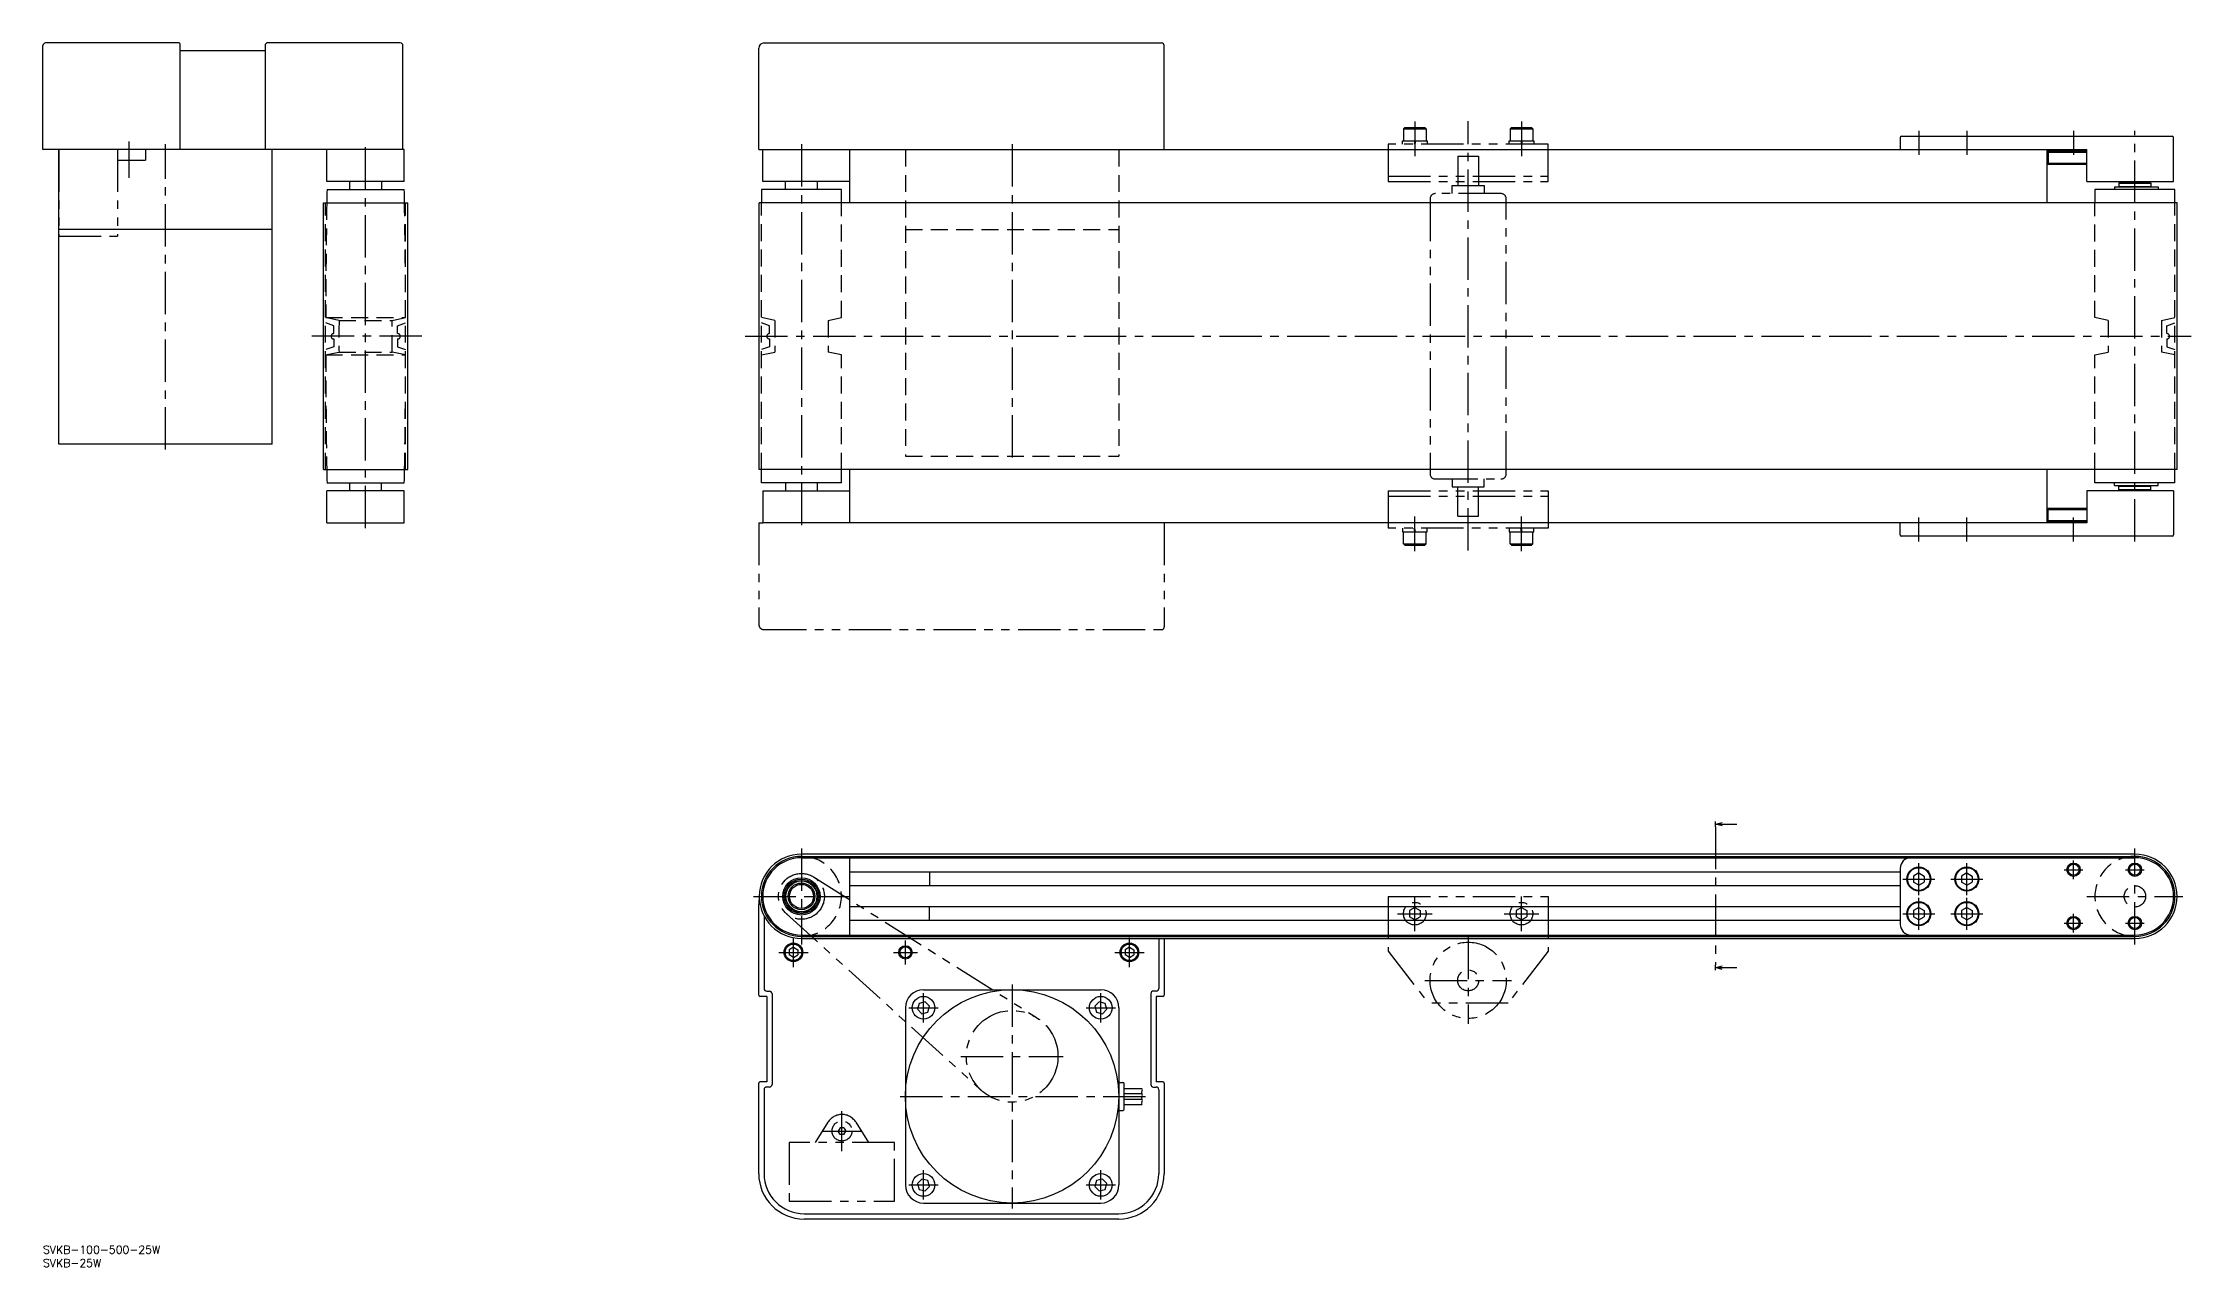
# Model space of a CAD drawing. Extents: x 0 to 1292, y -8 to 451.
# Drawn here: x 0 to 805, y -8 to 451 of the extents above; entities that cross this region are included whole.
import ezdxf

# ---------------------------------------------------------------- set-up
doc = ezdxf.new("R2010")
doc.units = 0
doc.header["$LTSCALE"] = 0.5
for name, pattern in [('CENTER', [50.8, 31.75, -6.35, 6.35, -6.35]), ('DASHED', [19.05, 12.7, -6.35]), ('PHANTOM', [63.5, 31.75, -6.35, 6.35, -6.35, 6.35, -6.35])]:
    doc.linetypes.add(name, pattern=pattern)
doc.layers.get('0').update_dxf_attribs({"linetype": 'CONTINUOUS'})
for name, color, linetype in [('MSM_CENTER', 1, 'CENTER'), ('MSM_CONTINUOUS', 7, 'CONTINUOUS'), ('MSM_DASHED', 4, 'DASHED'), ('MSM_IMAGINARY', 6, 'PHANTOM'), ('MSM_NARROW', 5, 'CONTINUOUS'), ('MSM_PART_NUMBER', 7, 'CONTINUOUS')]:
    doc.layers.add(name, color=color, linetype=linetype)
doc.styles.get("Standard").update_dxf_attribs({"font": 'txt.shx', "height": 3, "bigfont": 'bigfont.shx'})

# ---------------------------------------------------------------- blocks, each defined once
blk = doc.blocks.new('*U9')
at = {"layer": 'MSM_PART_NUMBER'}
blk.add_text('SVKB-100-500-25W', height=3, dxfattribs=at).set_placement((0, -3))
blk = doc.blocks.new('*U10')
at = {"layer": 'MSM_PART_NUMBER'}
blk.add_text('SVKB-25W', height=3, dxfattribs=at).set_placement((0, -8))

msp = doc.modelspace()

# ---------------------------------------------------------------- linework, layer by layer
msp.add_arc((134, 450), 1, 0, 90)
at = {"layer": 'MSM_CENTER'}
for p, q in [((514.4, 421.55), (514.4, 408.55)), ((534.4, 260.63), (534.4, 421.63)), ((554.4, 421.55), (554.4, 408.55)), ((32.23, 414.09), (32.23, 400.4)), ((46, 298.5), (46, 413)), ((121, 269), (121, 413)), ((284.4, 413), (284.4, 269)), ((363.4, 413), (363.4, 294)), ((703.4, 418), (703.4, 409)), ((721.4, 418), (721.4, 409)), ((761.4, 418), (761.4, 409)), ((784.4, 264), (784.4, 418)), ((142.07, 341), (99.93, 341)), ((263.34, 341), (805.45, 341)), ((514.4, 260.45), (514.4, 273.45)), ((554.4, 260.45), (554.4, 273.45)), ((703.4, 264), (703.4, 273)), ((721.4, 264), (721.4, 273)), ((761.4, 264), (761.4, 273)), ((627.18, 157.08), (627.18, 105.28)), ((284.4, 149), (284.4, 113)), ((784.4, 113), (784.4, 149)), ((697.4, 137.5), (709.4, 137.5)), ((703.4, 131.5), (703.4, 143.5)), ((715.4, 137.5), (727.4, 137.5)), ((721.4, 131.5), (721.4, 143.5)), ((757.9, 141), (764.9, 141)), ((761.4, 137.5), (761.4, 144.5)), ((780.9, 141), (787.9, 141)), ((266.4, 131), (302.4, 131)), ((514.4, 118), (514.4, 131)), ((554.4, 118), (554.4, 131)), ((703.4, 118.5), (703.4, 130.5)), ((721.4, 118.5), (721.4, 130.5)), ((766.4, 131), (802.4, 131)), ((507.9, 124.5), (520.9, 124.5)), ((547.9, 124.5), (560.9, 124.5)), ((697.4, 124.5), (709.4, 124.5)), ((715.4, 124.5), (727.4, 124.5)), ((757.9, 121), (764.9, 121)), ((761.4, 117.5), (761.4, 124.5)), ((780.9, 121), (787.9, 121)), ((281.4, 104.5), (281.4, 115.5)), ((323.4, 105.5), (323.4, 114.5)), ((407.4, 104.5), (407.4, 115.5)), ((534.4, 115.8), (534.4, 83.2)), ((275.9, 110), (286.9, 110)), ((318.9, 110), (327.9, 110)), ((401.9, 110), (412.9, 110)), ((363.4, 98), (363.4, 14)), ((518.1, 99.5), (550.7, 99.5)), ((324.66, 89.23), (335.66, 89.23)), ((330.16, 83.73), (330.16, 94.73)), ((391.13, 89.23), (402.13, 89.23)), ((396.63, 83.73), (396.63, 94.73)), ((344.21, 71), (382.59, 71)), ((299.6, 35.5), (299.6, 50.5)), ((321.4, 56), (415.4, 56)), ((292.1, 43), (307.1, 43)), ((330.16, 17.27), (330.16, 28.27)), ((396.63, 17.27), (396.63, 28.27)), ((324.66, 22.77), (335.66, 22.77)), ((391.13, 22.77), (402.13, 22.77))]:
    msp.add_line(p, q, dxfattribs=at)
at = {"layer": 'MSM_CONTINUOUS'}
for p, q in [((0, 411), (0, 450)), ((51, 451), (1, 451)), ((51.5, 411), (51.5, 450.5)), ((83.5, 448), (51.5, 448)), ((83.5, 411), (83.5, 450.5)), ((134, 451), (84, 451)), ((135, 411), (135, 450)), ((268.4, 411), (268.4, 449)), ((270.4, 451), (419.4, 451)), ((420.4, 411), (420.4, 450)), ((135.5, 411), (0, 411)), ((6, 300.5), (6, 411)), ((86, 300.5), (86, 411)), ((106.5, 399), (106.5, 411)), ((135.5, 399), (135.5, 411)), ((268.4, 411), (766.4, 411)), ((269.9, 399), (269.9, 411)), ((302.4, 411), (302.4, 391)), ((696.4, 415.5), (696.4, 411)), ((696.9, 416), (798.4, 416)), ((751.4, 411), (751.4, 391)), ((766.4, 399), (766.4, 411)), ((798.9, 399), (798.9, 415.5)), ((751.83, 410.5), (751.4, 410.06)), ((751.4, 405.93), (751.83, 405.5)), ((751.83, 410.5), (751.83, 405.5)), ((751.83, 410.5), (766.4, 410.5)), ((751.83, 405.5), (766.4, 405.5)), ((135.5, 399), (106.5, 399)), ((106.51, 396), (135.49, 396)), ((115, 399), (115, 396)), ((127, 399), (127, 396)), ((299.4, 396), (269.4, 396)), ((269.4, 396), (269.4, 391)), ((302.4, 399), (269.9, 399)), ((278.4, 396), (278.4, 399)), ((290.4, 396), (290.4, 399)), ((299.4, 391), (299.4, 396)), ((766.4, 399), (798.9, 399)), ((799.4, 396), (769.4, 396)), ((769.4, 396), (769.4, 391)), ((776.75, 397), (793.15, 397)), ((776.75, 397), (776.75, 396)), ((778.6, 398.65), (778.4, 398.45)), ((778.4, 398.45), (790.4, 398.45)), ((778.4, 398.45), (778.4, 397.15)), ((778.4, 397.15), (790.4, 397.15)), ((778.6, 398.65), (790.2, 398.65)), ((778.65, 397.15), (778.65, 397)), ((780.4, 398.65), (780.4, 399)), ((788.4, 398.65), (788.4, 399)), ((790.15, 397.15), (790.15, 397)), ((790.2, 398.65), (790.4, 398.45)), ((790.2, 398.65), (790.4, 398.45)), ((790.4, 398.45), (790.4, 397.15)), ((793.15, 397), (793.15, 396)), ((799.4, 391), (799.4, 396)), ((105.2, 391), (136.8, 391)), ((105.2, 291), (105.2, 391)), ((136.8, 291), (136.8, 391)), ((800.2, 391), (268.6, 391)), ((268.6, 291), (268.6, 391)), ((800.2, 291), (800.2, 391)), ((86, 381), (6, 381)), ((86, 300.5), (6, 300.5)), ((105.2, 291), (136.8, 291)), ((800.2, 291), (268.6, 291)), ((269.4, 286), (269.4, 291)), ((299.4, 286), (299.4, 291)), ((302.4, 291), (302.4, 271)), ((751.4, 291), (751.4, 271)), ((769.4, 286), (769.4, 291)), ((799.4, 286), (799.4, 291)), ((106.5, 286), (135.5, 286)), ((106.5, 271), (106.5, 283)), ((135.5, 283), (106.5, 283)), ((115, 286), (115, 283)), ((127, 283), (127, 286)), ((135.5, 271), (135.5, 283)), ((299.4, 286), (269.4, 286)), ((269.9, 283), (269.9, 271)), ((269.9, 283), (302.4, 283)), ((278.4, 286), (278.4, 283)), ((290.4, 283), (290.4, 286)), ((766.4, 283), (766.4, 271)), ((798.9, 283), (766.4, 283)), ((799.4, 286), (769.4, 286)), ((776.75, 285), (776.75, 286)), ((776.75, 285), (793.15, 285)), ((778.4, 284.85), (790.4, 284.85)), ((778.4, 283.55), (778.4, 284.85)), ((778.4, 283.55), (790.4, 283.55)), ((778.6, 283.35), (778.4, 283.55)), ((778.6, 283.35), (790.2, 283.35)), ((778.65, 284.85), (778.65, 285)), ((780.4, 283), (780.4, 283.35)), ((788.4, 283), (788.4, 283.35)), ((790.15, 284.85), (790.15, 285)), ((790.2, 283.35), (790.4, 283.55)), ((790.4, 283.55), (790.4, 284.85)), ((793.15, 285), (793.15, 286)), ((798.9, 283), (798.9, 266.5)), ((751.4, 276.07), (751.83, 276.5)), ((751.83, 271.5), (751.83, 276.5)), ((751.83, 276.5), (766.4, 276.5)), ((106.5, 271), (135.5, 271)), ((766.4, 271), (269.9, 271)), ((696.4, 266.5), (696.4, 271)), ((798.4, 266), (696.9, 266)), ((751.83, 271.5), (751.4, 271.94)), ((751.83, 271.5), (766.4, 271.5)), ((784.4, 146.8), (284.4, 146.8)), ((284.4, 146), (784.4, 146)), ((284.4, 145.5), (784.4, 145.5)), ((302.4, 145.5), (302.4, 116.5)), ((696.4, 140.1), (302.4, 140.1)), ((332.4, 140.1), (332.4, 134.9)), ((696.4, 141.5), (696.4, 120.5)), ((703.4, 139.79), (701.4, 138.63)), ((701.4, 138.63), (701.4, 136.36)), ((703.4, 139.79), (705.4, 138.63)), ((705.4, 138.63), (705.4, 136.36)), ((721.4, 139.79), (719.4, 138.63)), ((719.4, 138.63), (719.4, 136.36)), ((721.4, 139.79), (723.4, 138.63)), ((723.4, 138.63), (723.4, 136.36)), ((696.4, 134.9), (302.4, 134.9)), ((703.4, 135.21), (701.4, 136.36)), ((703.4, 135.21), (705.4, 136.36)), ((721.4, 135.21), (719.4, 136.36)), ((721.4, 135.21), (723.4, 136.36)), ((268.4, 94), (268.4, 127.94)), ((270.4, 123.68), (270.4, 96.44)), ((696.4, 127.1), (302.4, 127.1)), ((696.4, 121.9), (302.4, 121.9)), ((332.4, 121.9), (332.4, 127.1)), ((703.4, 126.79), (701.4, 125.64)), ((701.4, 125.64), (701.4, 123.37)), ((703.4, 122.21), (701.4, 123.37)), ((703.4, 126.79), (705.4, 125.64)), ((703.4, 122.21), (705.4, 123.37)), ((705.4, 125.64), (705.4, 123.37)), ((721.4, 126.79), (719.4, 125.64)), ((719.4, 125.64), (719.4, 123.37)), ((721.4, 122.21), (719.4, 123.37)), ((721.4, 126.79), (723.4, 125.64)), ((721.4, 122.21), (723.4, 123.37)), ((723.4, 125.64), (723.4, 123.37)), ((284.4, 116.5), (784.4, 116.5)), ((284.4, 116), (784.4, 116)), ((284.4, 115.2), (784.4, 115.2)), ((418.4, 115.2), (418.4, 96.5)), ((420.4, 115.2), (420.4, 94)), ((281.4, 111.89), (279.75, 110.93)), ((279.75, 110.93), (279.75, 109.07)), ((281.4, 108.11), (279.75, 109.07)), ((281.4, 111.89), (283.05, 110.93)), ((281.4, 108.11), (283.05, 109.07)), ((283.05, 110.93), (283.05, 109.07)), ((407.4, 111.89), (405.75, 110.93)), ((405.75, 110.93), (405.75, 109.07)), ((407.4, 108.11), (405.75, 109.07)), ((407.4, 111.89), (409.05, 110.93)), ((407.4, 108.11), (409.05, 109.07)), ((409.05, 110.93), (409.05, 109.07)), ((271.4, 93.5), (268.9, 93.5)), ((271.4, 95.44), (272.4, 95.44)), ((271.4, 93.5), (271.4, 61.5)), ((273.4, 94.44), (273.4, 60.5)), ((323.4, 89.23), (323.4, 22.77)), ((328.53, 90.87), (327.93, 88.64)), ((327.93, 88.64), (329.57, 87)), ((330.76, 91.46), (328.53, 90.87)), ((330.16, 96), (396.63, 96)), ((332.4, 89.83), (330.76, 91.46)), ((331.8, 87.6), (332.4, 89.83)), ((396.03, 91.46), (394.4, 89.83)), ((394.4, 89.83), (395, 87.6)), ((398.27, 90.87), (396.03, 91.46)), ((397.23, 87), (398.86, 88.64)), ((398.86, 88.64), (398.27, 90.87)), ((403.4, 89.23), (403.4, 22.77)), ((415.4, 94.44), (415.4, 60.5)), ((417.4, 95.5), (416.4, 95.5)), ((419.9, 93.5), (417.4, 93.5)), ((417.4, 93.5), (417.4, 61.5)), ((329.57, 87), (331.8, 87.6)), ((395, 87.6), (397.23, 87)), ((268.4, 27), (268.4, 61)), ((271.4, 61.5), (268.9, 61.5)), ((270.4, 58.5), (270.4, 27)), ((272.4, 59.5), (271.4, 59.5)), ((403.4, 61.25), (404.9, 61.25)), ((405.4, 51.25), (405.4, 60.75)), ((405.4, 59), (412.1, 59)), ((412.1, 57), (405.4, 57)), ((416.4, 59.5), (417.4, 59.5)), ((419.9, 61.5), (417.4, 61.5)), ((418.4, 58.5), (418.4, 27)), ((420.4, 61), (420.4, 27)), ((403.4, 50.75), (404.9, 50.75)), ((405.4, 55), (412.1, 55)), ((405.4, 53), (412.1, 53)), ((329.57, 25), (327.93, 23.36)), ((331.8, 24.4), (329.57, 25)), ((332.4, 22.17), (331.8, 24.4)), ((395, 24.4), (394.4, 22.17)), ((397.23, 25), (395, 24.4)), ((398.86, 23.36), (397.23, 25)), ((327.93, 23.36), (328.53, 21.13)), ((328.53, 21.13), (330.76, 20.54)), ((330.76, 20.54), (332.4, 22.17)), ((394.4, 22.17), (396.03, 20.54)), ((396.03, 20.54), (398.27, 21.13)), ((398.27, 21.13), (398.86, 23.36)), ((285.4, 12), (403.4, 12)), ((403.4, 10), (285.4, 10)), ((330.16, 16), (396.63, 16))]:
    msp.add_line(p, q, dxfattribs=at)
for centre, radius in [((284.4, 131), 7), ((284.4, 131), 6.5), ((284.4, 131), 6), ((703.4, 137.5), 4.5), ((703.4, 137.5), 4.25), ((721.4, 137.5), 4.5), ((721.4, 137.5), 4.25), ((761.4, 141), 2.07), ((784.4, 141), 2.07), ((284.4, 131), 5.8), ((284.4, 131), 5), ((284.4, 131), 4.5), ((703.4, 124.5), 4.5), ((721.4, 124.5), 4.5), ((703.4, 124.5), 4.25), ((721.4, 124.5), 4.25), ((761.4, 121), 2.07), ((784.4, 121), 2.07), ((281.4, 110), 3.5), ((281.4, 110), 3.09), ((407.4, 110), 3.5), ((407.4, 110), 3.09), ((323.4, 110), 2.07), ((363.4, 56), 40), ((330.16, 89.23), 4.25), ((396.63, 89.23), 4.25), ((330.16, 22.77), 4.25), ((396.63, 22.77), 4.25)]:
    msp.add_circle(centre, radius, dxfattribs=at)
for centre, radius, start, end in [((1, 450), 1, 90, 180), ((51, 450.5), 0.5, 0, 90), ((84, 450.5), 0.5, 90, 180), ((270.4, 449), 2, 90, 180), ((419.4, 450), 1, 0, 90), ((696.9, 415.5), 0.5, 90, 180), ((798.4, 415.5), 0.5, 360, 90), ((3131.25, 340.5), 3025.25, 178.94882, 179.04353), ((-2889.25, 340.5), 3025.25, 0.95647, 1.05118), ((514.38, 296.6), 408.01, 180.78611, 181.48838), ((-272.38, 296.6), 408.01, 358.51162, 359.21389), ((696.9, 266.5), 0.5, 180, 270), ((798.4, 266.5), 0.5, 270, 0), ((284.4, 131), 15.8, 90, 270), ((284.4, 131), 15, 90, 270), ((284.4, 131), 14.5, 90, 270), ((700.4, 141.5), 4, 90, 180), ((784.4, 131), 15.8, 270, 90), ((784.4, 131), 15, 270, 90), ((784.4, 131), 14.5, 270, 90), ((285.4, 127.94), 17, 171.07595, 180), ((700.4, 120.5), 4, 180, 270), ((268.9, 94), 0.5, 180, 270), ((271.4, 96.44), 1, 180, 270), ((272.4, 94.44), 1, 0, 90), ((330.16, 89.23), 6.77, 90, 180), ((396.63, 89.23), 6.77, 0, 90), ((416.4, 94.5), 1, 90, 180), ((417.4, 96.5), 1, 270, 0), ((419.9, 94), 0.5, 270, 0), ((268.9, 61), 0.5, 90, 180), ((271.4, 58.5), 1, 90, 180), ((272.4, 60.5), 1, 270, 0), ((404.9, 60.75), 0.5, 0, 90), ((416.4, 60.5), 1, 180, 270), ((417.4, 58.5), 1, 0, 90), ((419.9, 61), 0.5, 0, 90), ((404.9, 51.25), 0.5, 270, 0), ((285.4, 27), 17, 180, 270), ((285.4, 27), 15, 180, 270), ((403.4, 27), 15, 270, 0), ((403.4, 27), 17, 270, 0), ((330.16, 22.77), 6.77, 180, 270), ((396.63, 22.77), 6.77, 270, 0)]:
    msp.add_arc(centre, radius, start, end, dxfattribs=at)
at = {"layer": 'MSM_DASHED'}
for p, q in [((323.4, 411), (323.4, 296)), ((403.4, 411), (403.4, 296)), ((106, 291), (106, 391)), ((136, 291), (136, 391)), ((269.4, 291), (269.4, 391)), ((299.4, 348), (299.4, 391)), ((769.4, 348), (769.4, 391)), ((799.4, 291), (799.4, 391)), ((323.4, 381), (403.4, 381)), ((111, 346.9), (106, 348)), ((106.01, 348), (136, 348)), ((111.01, 346.9), (131, 346.9)), ((131, 346.9), (136, 348)), ((274.41, 346.9), (269.41, 348)), ((274.41, 346.9), (274.41, 335.1)), ((294.4, 346.9), (294.39, 335.1)), ((294.4, 346.9), (299.4, 348)), ((774.41, 346.9), (769.4, 348)), ((774.41, 346.9), (774.41, 335.1)), ((794.4, 346.9), (794.39, 335.1)), ((794.4, 346.9), (799.4, 348)), ((109.01, 344.9), (106.01, 346)), ((109.01, 342), (109.01, 344.9)), ((109.01, 340), (109.01, 337.1)), ((133, 344.9), (136, 346)), ((133, 342), (133, 344.9)), ((133, 340), (133, 337.1)), ((272.4, 344.9), (269.4, 346)), ((272.4, 342), (272.4, 344.9)), ((272.4, 340), (272.4, 337.1)), ((796.4, 344.9), (799.4, 346)), ((796.4, 342), (796.4, 344.9)), ((796.4, 340), (796.4, 337.1)), ((106, 334), (111, 335.1)), ((109.01, 337.1), (106.01, 336)), ((106.01, 334), (136, 334)), ((111.01, 335.1), (131, 335.1)), ((136, 334), (131, 335.1)), ((133, 337.1), (136, 336)), ((272.4, 337.1), (269.4, 336)), ((269.41, 334), (274.41, 335.1)), ((299.4, 334), (294.4, 335.1)), ((299.4, 291), (299.4, 334)), ((769.4, 334), (774.41, 335.1)), ((769.4, 291), (769.4, 334)), ((799.4, 334), (794.4, 335.1)), ((796.4, 337.1), (799.4, 336)), ((323.4, 296), (403.4, 296))]:
    msp.add_line(p, q, dxfattribs=at)
msp.add_circle((784.4, 131), 4, dxfattribs=at)
for centre, radius, start, end in [((3131.25, 340.5), 3025.25, 179.04353, 179.85796), ((-2889.25, 340.5), 3025.25, 0.14204, 0.95647), ((3131.25, 340.5), 3020.25, 179.87859, 180.10244), ((-2889.25, 340.5), 3020.25, 359.89756, 0.12141), ((109.01, 341), 1, 90, 270), ((133, 341), 1, 270, 90), ((272.4, 341), 1, 90, 270), ((796.4, 341), 1, 270, 90), ((3131.25, 340.5), 3025.25, 180.1231, 180.93753), ((-2889.25, 340.5), 3025.25, 359.06247, 359.8769), ((284.4, 131), 15, 270, 90), ((784.4, 131), 15, 90, 270)]:
    msp.add_arc(centre, radius, start, end, dxfattribs=at)
at = {"layer": 'MSM_IMAGINARY'}
for p, q in [((510.16, 418.8), (510.66, 419.3)), ((510.66, 419.3), (518.16, 419.3)), ((518.16, 419.3), (518.66, 418.8)), ((550.16, 418.8), (550.66, 419.3)), ((550.66, 419.3), (558.16, 419.3)), ((558.16, 419.3), (558.66, 418.8)), ((5.93, 411), (5.93, 378.5)), ((27.93, 411), (27.93, 378.5)), ((38.43, 411), (38.43, 407)), ((504.4, 413), (504.4, 399)), ((564.4, 413), (504.4, 413)), ((509.81, 413), (509.81, 414.3)), ((509.81, 414.3), (519.01, 414.3)), ((510.16, 418.8), (510.16, 414.3)), ((510.16, 418.8), (518.66, 418.8)), ((514.41, 414.3), (514.12, 413)), ((514.7, 414.3), (514.41, 413)), ((518.66, 418.8), (518.66, 414.3)), ((519.01, 414.3), (519.01, 413)), ((549.81, 413), (549.81, 414.3)), ((549.81, 414.3), (559.01, 414.3)), ((550.16, 418.8), (558.66, 418.8)), ((550.16, 418.8), (550.16, 414.3)), ((554.41, 414.3), (554.12, 413)), ((554.7, 414.3), (554.41, 413)), ((558.66, 418.8), (558.66, 414.3)), ((559.01, 414.3), (559.01, 413)), ((564.4, 399), (564.4, 413)), ((27.93, 407), (38.43, 407)), ((530.47, 408.5), (530.47, 397.5)), ((530.47, 408.5), (538.32, 408.5)), ((538.32, 408.5), (538.32, 397.5)), ((504.4, 401), (564.4, 401)), ((504.4, 399), (564.4, 399)), ((528.4, 397.5), (540.4, 397.5)), ((528.4, 394.5), (528.4, 397.5)), ((540.4, 397.5), (540.4, 394.5)), ((520.1, 392.5), (520.1, 289.5)), ((546.7, 394.5), (522.1, 394.5)), ((548.7, 289.5), (548.7, 392.5)), ((5.93, 378.5), (27.93, 378.5)), ((504.4, 283), (564.4, 283)), ((504.4, 283), (504.4, 269)), ((522.1, 287.5), (546.7, 287.5)), ((528.4, 287.5), (528.4, 284.5)), ((528.4, 284.5), (540.4, 284.5)), ((530.47, 273.5), (530.47, 284.5)), ((538.32, 273.5), (538.32, 284.5)), ((540.4, 284.5), (540.4, 287.5)), ((564.4, 283), (564.4, 269)), ((504.4, 281), (564.4, 281)), ((268.4, 271), (268.4, 233)), ((268.4, 271), (269.9, 271)), ((420.4, 271), (420.4, 232)), ((564.4, 269), (504.4, 269)), ((509.81, 269), (509.81, 267.7)), ((509.81, 267.7), (519.01, 267.7)), ((510.16, 263.2), (510.16, 267.7)), ((514.41, 267.7), (514.12, 269)), ((514.7, 267.7), (514.41, 269)), ((518.66, 263.2), (518.66, 267.7)), ((519.01, 267.7), (519.01, 269)), ((530.47, 273.5), (538.32, 273.5)), ((549.81, 269), (549.81, 267.7)), ((549.81, 267.7), (559.01, 267.7)), ((550.16, 263.2), (550.16, 267.7)), ((554.41, 267.7), (554.12, 269)), ((554.7, 267.7), (554.41, 269)), ((558.66, 263.2), (558.66, 267.7)), ((559.01, 267.7), (559.01, 269)), ((510.16, 263.2), (510.66, 262.7)), ((510.16, 263.2), (518.66, 263.2)), ((510.66, 262.7), (518.16, 262.7)), ((518.16, 262.7), (518.66, 263.2)), ((550.16, 263.2), (550.66, 262.7)), ((550.16, 263.2), (558.66, 263.2)), ((550.66, 262.7), (558.16, 262.7)), ((558.16, 262.7), (558.66, 263.2)), ((270.4, 231), (419.4, 231)), ((288.98, 138.27), (372.57, 85.54)), ((504.4, 131), (504.4, 110.5)), ((504.4, 131), (564.4, 131)), ((564.4, 131), (564.4, 110.5)), ((278.63, 124.63), (351.85, 58.26)), ((514.4, 126.79), (512.4, 125.64)), ((512.4, 125.64), (512.4, 123.37)), ((514.4, 122.21), (512.4, 123.37)), ((514.4, 126.79), (516.4, 125.64)), ((514.4, 122.21), (516.4, 123.37)), ((516.4, 125.64), (516.4, 123.37)), ((554.4, 126.79), (552.4, 125.64)), ((552.4, 125.64), (552.4, 123.37)), ((554.4, 122.21), (552.4, 123.37)), ((554.4, 126.79), (556.4, 125.64)), ((554.4, 122.21), (556.4, 123.37)), ((556.4, 125.64), (556.4, 123.37)), ((504.4, 110.5), (519.4, 91)), ((564.4, 110.5), (549.4, 91)), ((549.4, 91), (519.4, 91)), ((294.34, 46.29), (289.6, 38.7)), ((298.88, 44.25), (298.16, 43)), ((298.88, 41.75), (298.16, 43)), ((300.32, 44.25), (298.88, 44.25)), ((300.32, 41.75), (298.88, 41.75)), ((300.32, 44.25), (301.04, 43)), ((300.32, 41.75), (301.04, 43)), ((304.86, 46.29), (309.6, 38.7)), ((319.35, 38.7), (279.85, 38.7)), ((279.85, 38.7), (279.85, 16.7)), ((319.35, 16.7), (319.35, 38.7)), ((279.85, 16.7), (319.35, 16.7))]:
    msp.add_line(p, q, dxfattribs=at)
for centre, radius in [((284.4, 131), 8.6), ((514.4, 124.5), 4.25), ((554.4, 124.5), 4.25), ((534.4, 99.5), 14.3), ((534.4, 99.5), 3.93), ((363.4, 71), 17.19), ((299.6, 43), 3.75)]:
    msp.add_circle(centre, radius, dxfattribs=at)
for centre, radius, start, end in [((522.1, 392.5), 2, 90, 180), ((546.7, 392.5), 2, 0, 90), ((522.1, 289.5), 2, 180, 270), ((546.7, 289.5), 2, 270, 0), ((270.4, 233), 2, 180, 270), ((419.4, 232), 1, 270, 0), ((299.6, 43), 6.2, 32.01171, 147.98829)]:
    msp.add_arc(centre, radius, start, end, dxfattribs=at)
at = {"layer": 'MSM_NARROW'}
for p, q in [((751.4, 410.06), (766.4, 410.06)), ((751.4, 405.93), (766.4, 405.93)), ((751.4, 276.07), (766.4, 276.07)), ((751.4, 271.94), (766.4, 271.94))]:
    msp.add_line(p, q, dxfattribs=at)
for centre in [(761.4, 141), (784.4, 141), (761.4, 121), (784.4, 121), (323.4, 110)]:
    msp.add_circle(centre, 2.5, dxfattribs=at)
for centre, start, end in [((412.96, 57.5), 150.00001, 209.99997), ((411.23, 58.5), 330, 30), ((411.23, 56.5), 330, 30), ((412.96, 55.5), 150.00004, 209.99996), ((412.96, 53.5), 150.00001, 209.99997), ((411.23, 54.5), 330, 30)]:
    msp.add_arc(centre, 1, start, end, dxfattribs=at)
at = {"layer": 'MSM_PART_NUMBER'}
for p, q in [((627.18, 157.08), (627.18, 159.08)), ((627.18, 158.08), (629.68, 158.75)), ((627.18, 158.08), (635.18, 158.08)), ((629.68, 157.41), (627.18, 158.08)), ((627.18, 103.28), (627.18, 105.28)), ((627.18, 104.28), (629.68, 104.95)), ((627.18, 104.28), (635.18, 104.28)), ((629.68, 103.61), (627.18, 104.28))]:
    msp.add_line(p, q, dxfattribs=at)

# ---------------------------------------------------------------- block references
at = {"layer": 'MSM_CONTINUOUS'}
for name in ['*U9', '*U10']:
    msp.add_blockref(name, (0, 0), dxfattribs=at)

doc.saveas('drawing.dxf')
